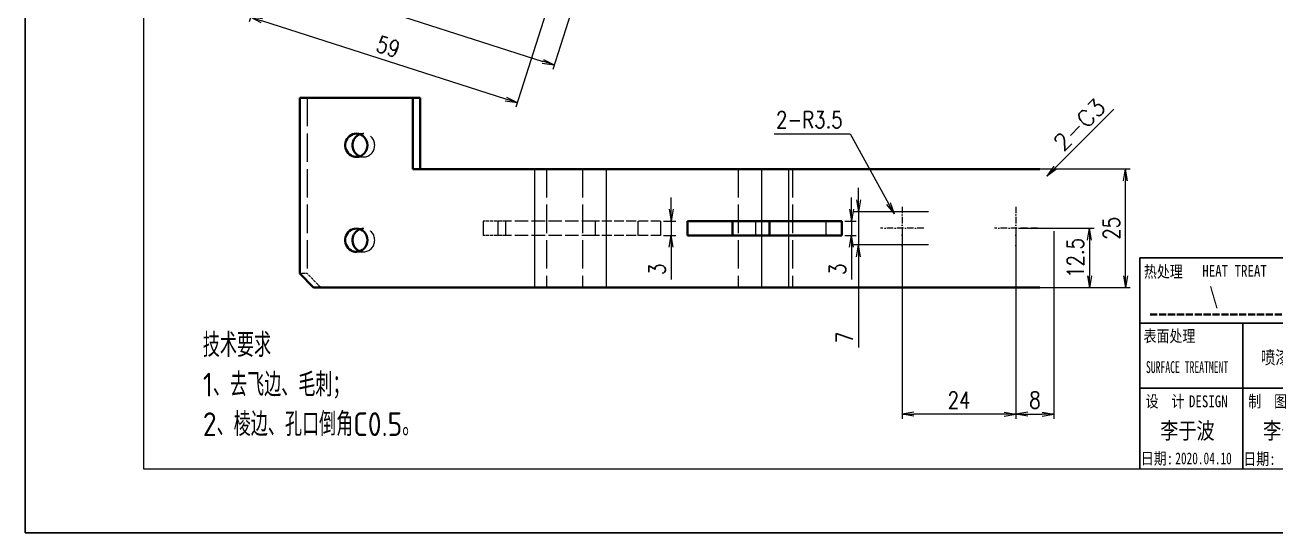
# Model space of a CAD drawing. Header units: millimetres. Extents: x -49572 to 104182, y -50696 to 51993.
# Drawn here: x -47330.2 to -47066.5, y 44871.9 to 44978.9 of the extents above; entities that cross this region are included whole.
import ezdxf
from ezdxf.enums import TextEntityAlignment as Align

# ---------------------------------------------------------------- set-up
doc = ezdxf.new("R2010")
doc.units = ezdxf.units.MM
doc.header["$LTSCALE"] = 0.5
for name, pattern in [('AM_ISO02W050x2', [3.75, 3, -0.75]), ('DASHDOT', [18.5, 12, -3, 0.5, -3]), ('DASHED', [15, 12, -3])]:
    doc.linetypes.add(name, pattern=pattern)
for name, color, linetype, lineweight in [('DIM', 3, 'Continuous', 13), ('图框', 7, 'Continuous', 18), ('标注线', 3, 'Continuous', 18), ('热处理', 7, 'Continuous', 20), ('粗虚线', 6, 'AM_ISO02W050x2', 35)]:
    doc.layers.add(name, color=color, linetype=linetype, lineweight=lineweight)
doc.layers.add('图\\M+19E79\\M+195B6\\M+18E9A', color=7, linetype='Continuous')
doc.layers.add('表面处理', color=7, linetype='Continuous')
doc.layers.add('打印', color=7, linetype='Continuous', lineweight=15, plot=False)
doc.layers.add('打印-禁用', color=7, linetype='Continuous', lineweight=15, plot=False)
doc.styles.add('DIM', font='romans.shx', dxfattribs={"width": 0.8, "bigfont": 'bigfont.shx'})
doc.styles.add('国标', font='simfang.ttf', dxfattribs={"width": 0.8})
doc.styles.add('机械长仿宋', font='gbenor.shx', dxfattribs={"height": 1, "bigfont": 'gbcbig.shx'})
doc.dimstyles.new('DEH 1-1$0', dxfattribs={"dimtxt": 3.5, "dimasz": 2.5, "dimexe": 1, "dimexo": 0.625, "dimgap": 1.2, "dimtad": 1, "dimzin": 9, "dimdsep": 46, "dimtxsty": 'DIM', "dimblk": 'OPEN', "dimcen": 0, "dimclrd": 8, "dimclre": 8, "dimclrt": 2, "dimazin": 2, "dimtfac": 0.5, "dimtmove": 0, "dimatfit": 3, "dimldrblk": 'OPEN', "dimfxl": 0, "dimtolj": 2, "dimlwd": 18, "dimlwe": 18, "dimarcsym": 0})
doc.dimstyles.new('DEH 1-1$4', dxfattribs={"dimtxt": 3.5, "dimasz": 2.5, "dimexe": 1, "dimexo": 0.625, "dimgap": 1.2, "dimtad": 1, "dimtoh": 1, "dimdsep": 46, "dimtxsty": 'DIM', "dimblk": 'OPEN', "dimcen": 0, "dimclrd": 8, "dimclre": 8, "dimclrt": 2, "dimazin": 2, "dimtfac": 0.5, "dimtofl": 0, "dimtmove": 0, "dimatfit": 3, "dimldrblk": 'OPEN', "dimfxl": 0, "dimtolj": 2, "dimlwd": 18, "dimlwe": 18, "dimarcsym": 0})
doc.dimstyles.new('LAM1-1', dxfattribs={"dimtxt": 3.5, "dimasz": 2.5, "dimexe": 1, "dimexo": 0.625, "dimgap": 1.2, "dimtad": 3, "dimdsep": 46, "dimtxsty": 'DIM', "dimblk": 'OPEN', "dimcen": 0, "dimclrd": 3, "dimclre": 3, "dimclrt": 2, "dimazin": 2, "dimtfac": 0.5, "dimtmove": 0, "dimatfit": 3, "dimldrblk": 'OPEN', "dimfxl": 0, "dimlwd": 13, "dimlwe": 13, "dimarcsym": 0})

# ---------------------------------------------------------------- blocks, each defined once
blk = doc.blocks.new('GZDEH零件A3图框V01版')
at = {"layer": '图\\M+19E79\\M+195B6\\M+18E9A', "color": 7}
blk.add_line((3272.49, -1788.46), (3092.49, -1788.46), dxfattribs=at)
at = {"layer": '图\\M+19E79\\M+195B6\\M+18E9A', "color": 9}
for p, q in [((3272.49, -1788.46), (3092.49, -1788.46)), ((3181.99, -1802.21), (3092.49, -1802.21)), ((3114.17, -1802.21), (3114.17, -1815.96)), ((3181.99, -1815.96), (3092.49, -1815.96)), ((3114.17, -1815.96), (3114.17, -1832.96)), ((3114.17, -1815.96), (3114.17, -1832.96))]:
    blk.add_line(p, q, dxfattribs=at)
at = {"layer": '图\\M+19E79\\M+195B6\\M+18E9A', "color": 9, "linetype": 'Continuous'}
blk.add_line((3092.49, -1832.96), (3092.49, -1788.46), dxfattribs=at)
at = {"layer": '图框', "linetype": 'Continuous'}
for p, q in [((2882.49, -1554.46), (2882.49, -1832.96)), ((2882.49, -1832.96), (3272.49, -1832.96))]:
    blk.add_line(p, q, dxfattribs=at)
at = {"layer": '打印-禁用', "linetype": 'Continuous'}
for p, q in [((2857.49, -1549.46), (2857.49, -1846.46)), ((2857.49, -1846.46), (3277.49, -1846.46))]:
    blk.add_line(p, q, dxfattribs=at)
at = {"layer": '图\\M+19E79\\M+195B6\\M+18E9A', "color": 9, "style": '国标'}
for s, width, p in [('热处理', 0.8, (3093.35, -1792.61)), ('表面处理', 0.8, (3093.27, -1806.21)), ('SURFACE TREATMENT', 0.6, (3093.77, -1812.75)), (' DESIGN', 0.8, (3101.47, -1819.96))]:
    blk.add_text(s, height=2.5, dxfattribs=dict(at, width=width)).set_placement(p)
at = {"layer": '图\\M+19E79\\M+195B6\\M+18E9A', "color": 9, "style": '国标', "width": 0.8}
for s, p in [('HEAT TREAT', (3112.45, -1792.46)), ('设  计', (3097.79, -1819.96)), ('制  图', (3119.43, -1819.96)), ('日期:', (3096.09, -1832)), ('日期:', (3117.71, -1832.1))]:
    blk.add_text(s, height=2.5, dxfattribs=at).set_placement(p, align=Align.CENTER)
blk = doc.blocks.new('DEH A3')
at = {"layer": '图框'}
blk.add_blockref('GZDEH零件A3图框V01版', (-2857.49, 1846.46), dxfattribs=at)
blk = doc.blocks.new('_Open')
at = {"color": 0, "linetype": 'ByBlock', "lineweight": -2}
for p, q in [((-1, 0.17), (0, 0)), ((-1, -0.17), (0, 0)), ((0, 0), (-1, 0))]:
    blk.add_line(p, q, dxfattribs=at)
blk = doc.blocks.new('*D247')
at = {"layer": 'Defpoints', "color": 0, "transparency": 16777216}
for p in [(-47272.24, 45012.99), (-47211.29, 44993.46), (-47218.64, 44970.53)]:
    blk.add_point(p, dxfattribs=at)
at = {"layer": '标注线', "color": 8, "lineweight": 18, "transparency": 16777216}
for p, q in [((-47272.43, 45012.39), (-47279.89, 44989.11)), ((-47211.48, 44992.86), (-47218.94, 44969.58)), ((-47277.2, 44989.3), (-47221.02, 44971.29))]:
    blk.add_line(p, q, dxfattribs=at)
at = {"layer": '标注线', "color": 8, "lineweight": 18, "transparency": 16777216, "xscale": 2.5, "yscale": 2.5, "zscale": 2.5}
for p, rotation in [((-47279.58, 44990.06), 162.2334568426718), ((-47218.64, 44970.53), 342.2334568426718)]:
    blk.add_blockref('_Open', p, dxfattribs=dict(at, rotation=rotation))
at = {"layer": '标注线', "color": 2, "transparency": 16777216, "insert": (-47248.21, 44983.1), "char_height": 3.5, "attachment_point": 5, "rotation": 342.2335, "style": 'DIM'}
blk.add_mtext('\\A2;64', dxfattribs=at)
blk = doc.blocks.new('*D250')
at = {"layer": 'Defpoints', "color": 0, "transparency": 16777216}
for p in [(-47121.01, 44948.6), (-47098.22, 44948.6), (-47123.99, 44923.6)]:
    blk.add_point(p, dxfattribs=at)
at = {"layer": '标注线', "color": 8, "lineweight": 18, "transparency": 16777216}
for p, q in [((-47120.38, 44948.6), (-47097.22, 44948.6)), ((-47098.22, 44926.1), (-47098.22, 44946.1)), ((-47123.37, 44923.6), (-47097.22, 44923.6))]:
    blk.add_line(p, q, dxfattribs=at)
at = {"layer": '标注线', "color": 8, "lineweight": 18, "transparency": 16777216, "xscale": 2.5, "yscale": 2.5, "zscale": 2.5}
for p, rotation in [((-47098.22, 44948.6), 90), ((-47098.22, 44923.6), 270)]:
    blk.add_blockref('_Open', p, dxfattribs=dict(at, rotation=rotation))
at = {"layer": '标注线', "color": 2, "transparency": 16777216, "insert": (-47101.17, 44936.1), "char_height": 3.5, "attachment_point": 5, "rotation": 90, "style": 'DIM'}
blk.add_mtext('\\A2;25', dxfattribs=at)
blk = doc.blocks.new('*D251')
at = {"layer": 'Defpoints', "color": 0, "transparency": 16777216}
for p in [(-47121.29, 44936.1), (-47113.29, 44936.1), (-47113.29, 44896.95)]:
    blk.add_point(p, dxfattribs=at)
at = {"layer": '标注线', "color": 8, "lineweight": 18, "transparency": 16777216}
for p, q in [((-47121.29, 44935.47), (-47121.29, 44895.95)), ((-47113.29, 44935.47), (-47113.29, 44895.95)), ((-47118.79, 44896.95), (-47115.79, 44896.95))]:
    blk.add_line(p, q, dxfattribs=at)
at = {"layer": '标注线', "color": 8, "lineweight": 18, "transparency": 16777216, "xscale": 2.5, "yscale": 2.5, "zscale": 2.5, "rotation": 180}
blk.add_blockref('_Open', (-47121.29, 44896.95), dxfattribs=at)
at = {"layer": '标注线', "color": 8, "lineweight": 18, "transparency": 16777216, "xscale": 2.5, "yscale": 2.5, "zscale": 2.5}
blk.add_blockref('_Open', (-47113.29, 44896.95), dxfattribs=at)
at = {"layer": '标注线', "color": 2, "transparency": 16777216, "insert": (-47117.29, 44899.9), "char_height": 3.5, "attachment_point": 5, "style": 'DIM'}
blk.add_mtext('\\A2;8', dxfattribs=at)
blk = doc.blocks.new('*D252')
at = {"layer": 'Defpoints', "color": 0, "transparency": 16777216}
for p in [(-47145.29, 44936.1), (-47121.29, 44936.1), (-47145.29, 44896.95)]:
    blk.add_point(p, dxfattribs=at)
at = {"layer": '标注线', "color": 8, "lineweight": 18, "transparency": 16777216}
for p, q in [((-47145.29, 44935.47), (-47145.29, 44895.95)), ((-47121.29, 44935.47), (-47121.29, 44895.95)), ((-47123.79, 44896.95), (-47142.79, 44896.95))]:
    blk.add_line(p, q, dxfattribs=at)
at = {"layer": '标注线', "color": 8, "lineweight": 18, "transparency": 16777216, "xscale": 2.5, "yscale": 2.5, "zscale": 2.5, "rotation": 180}
blk.add_blockref('_Open', (-47145.29, 44896.95), dxfattribs=at)
at = {"layer": '标注线', "color": 8, "lineweight": 18, "transparency": 16777216, "xscale": 2.5, "yscale": 2.5, "zscale": 2.5}
blk.add_blockref('_Open', (-47121.29, 44896.95), dxfattribs=at)
at = {"layer": '标注线', "color": 2, "transparency": 16777216, "insert": (-47133.29, 44899.9), "char_height": 3.5, "attachment_point": 5, "style": 'DIM'}
blk.add_mtext('\\A2;24', dxfattribs=at)
blk = doc.blocks.new('*D253')
at = {"layer": 'Defpoints', "color": 0, "transparency": 16777216}
for p in [(-47121.29, 44936.1), (-47123.99, 44923.6), (-47105.82, 44923.6)]:
    blk.add_point(p, dxfattribs=at)
at = {"layer": '标注线', "color": 8, "lineweight": 18, "transparency": 16777216}
for p, q in [((-47120.67, 44936.1), (-47104.82, 44936.1)), ((-47105.82, 44933.6), (-47105.82, 44926.1)), ((-47123.37, 44923.6), (-47104.82, 44923.6))]:
    blk.add_line(p, q, dxfattribs=at)
at = {"layer": '标注线', "color": 8, "lineweight": 18, "transparency": 16777216, "xscale": 2.5, "yscale": 2.5, "zscale": 2.5}
for p, rotation in [((-47105.82, 44936.1), 90), ((-47105.82, 44923.6), 270)]:
    blk.add_blockref('_Open', p, dxfattribs=dict(at, rotation=rotation))
at = {"layer": '标注线', "color": 2, "transparency": 16777216, "insert": (-47108.77, 44929.85), "char_height": 3.5, "attachment_point": 5, "rotation": 90, "style": 'DIM'}
blk.add_mtext('\\A2;12.5', dxfattribs=at)
blk = doc.blocks.new('*D254')
at = {"layer": 'Defpoints', "color": 0, "transparency": 16777216}
for p in [(-47146.98, 44939.16), (-47145.29, 44936.1)]:
    blk.add_point(p, dxfattribs=at)
at = {"layer": '标注线', "color": 8, "lineweight": 18, "transparency": 16777216}
for p, q in [((-47172.25, 44956.02), (-47156.25, 44956.02)), ((-47156.25, 44956.02), (-47148.18, 44941.35))]:
    blk.add_line(p, q, dxfattribs=at)
at = {"layer": '标注线', "color": 8, "lineweight": 18, "transparency": 16777216, "xscale": 2.5, "yscale": 2.5, "zscale": 2.5, "rotation": 298.8034483302893}
blk.add_blockref('_Open', (-47146.98, 44939.16), dxfattribs=at)
at = {"layer": '标注线', "color": 2, "transparency": 16777216, "insert": (-47164.85, 44958.97), "char_height": 3.5, "attachment_point": 5, "style": 'DIM'}
blk.add_mtext('\\A2;{\\Fromans,bigfont|c134;2-}R3.5', dxfattribs=at)
blk = doc.blocks.new('*D255')
at = {"layer": 'Defpoints', "color": 0, "transparency": 16777216}
for p in [(-47139.09, 44939.6), (-47154.5, 44932.6), (-47139.09, 44932.6)]:
    blk.add_point(p, dxfattribs=at)
at = {"layer": '标注线', "color": 8, "lineweight": 18, "transparency": 16777216}
for p, q in [((-47154.5, 44942.1), (-47154.5, 44944.6)), ((-47139.72, 44939.6), (-47155.5, 44939.6)), ((-47154.5, 44939.6), (-47154.5, 44932.6)), ((-47139.72, 44932.6), (-47155.5, 44932.6)), ((-47154.5, 44930.1), (-47154.5, 44910.97))]:
    blk.add_line(p, q, dxfattribs=at)
at = {"layer": '标注线', "color": 8, "lineweight": 18, "transparency": 16777216, "xscale": 2.5, "yscale": 2.5, "zscale": 2.5}
for p, rotation in [((-47154.5, 44939.6), 270), ((-47154.5, 44932.6), 90)]:
    blk.add_blockref('_Open', p, dxfattribs=dict(at, rotation=rotation))
at = {"layer": '标注线', "color": 2, "transparency": 16777216, "insert": (-47157.45, 44913.1), "char_height": 3.5, "attachment_point": 5, "rotation": 90, "style": 'DIM'}
blk.add_mtext('\\A2;7', dxfattribs=at)
blk = doc.blocks.new('*D384')
at = {"layer": 'Defpoints', "color": 0, "transparency": 16777216}
for p in [(-47270.71, 45017.75), (-47214.53, 44999.74), (-47282.62, 44980.58)]:
    blk.add_point(p, dxfattribs=at)
at = {"layer": '标注线', "color": 8, "lineweight": 18, "transparency": 16777216}
for p, q in [((-47270.9, 45017.15), (-47282.93, 44979.63)), ((-47214.72, 44999.15), (-47226.74, 44961.63)), ((-47228.81, 44963.34), (-47280.24, 44979.82))]:
    blk.add_line(p, q, dxfattribs=at)
at = {"layer": '标注线', "color": 8, "lineweight": 18, "transparency": 16777216, "xscale": 2.5, "yscale": 2.5, "zscale": 2.5}
for p, rotation in [((-47282.62, 44980.58), 162.2336925671857), ((-47226.43, 44962.58), 342.2336925671858)]:
    blk.add_blockref('_Open', p, dxfattribs=dict(at, rotation=rotation))
at = {"layer": '标注线', "color": 2, "transparency": 16777216, "insert": (-47253.63, 44974.39), "char_height": 3.5, "attachment_point": 5, "rotation": 342.2337, "style": 'DIM'}
blk.add_mtext('\\A2;59', dxfattribs=at)
blk = doc.blocks.new('*D385')
at = {"layer": 'Defpoints', "color": 0, "transparency": 16777216}
for p in [(-47196.22, 44937.6), (-47196.22, 44934.6), (-47193.99, 44934.6)]:
    blk.add_point(p, dxfattribs=at)
at = {"layer": '标注线', "color": 8, "lineweight": 18, "transparency": 16777216}
for p, q in [((-47193.99, 44940.1), (-47193.99, 44942.6)), ((-47195.59, 44937.6), (-47192.99, 44937.6)), ((-47193.99, 44937.6), (-47193.99, 44934.6)), ((-47195.59, 44934.6), (-47192.99, 44934.6)), ((-47193.99, 44932.1), (-47193.99, 44925.33))]:
    blk.add_line(p, q, dxfattribs=at)
at = {"layer": '标注线', "color": 8, "lineweight": 18, "transparency": 16777216, "xscale": 2.5, "yscale": 2.5, "zscale": 2.5}
for p, rotation in [((-47193.99, 44937.6), 270), ((-47193.99, 44934.6), 90)]:
    blk.add_blockref('_Open', p, dxfattribs=dict(at, rotation=rotation))
at = {"layer": '标注线', "color": 2, "transparency": 16777216, "insert": (-47196.94, 44927.46), "char_height": 3.5, "attachment_point": 5, "rotation": 90, "style": 'DIM'}
blk.add_mtext('\\A2;3', dxfattribs=at)
blk = doc.blocks.new('*D386')
at = {"layer": 'Defpoints', "color": 0, "transparency": 16777216}
for p in [(-47157.98, 44937.6), (-47157.98, 44934.6), (-47155.95, 44934.6)]:
    blk.add_point(p, dxfattribs=at)
at = {"layer": '标注线', "color": 8, "lineweight": 18, "transparency": 16777216}
for p, q in [((-47155.95, 44940.1), (-47155.95, 44942.6)), ((-47157.36, 44937.6), (-47154.95, 44937.6)), ((-47155.95, 44937.6), (-47155.95, 44934.6)), ((-47157.36, 44934.6), (-47154.95, 44934.6)), ((-47155.95, 44932.1), (-47155.95, 44925.33))]:
    blk.add_line(p, q, dxfattribs=at)
at = {"layer": '标注线', "color": 8, "lineweight": 18, "transparency": 16777216, "xscale": 2.5, "yscale": 2.5, "zscale": 2.5}
for p, rotation in [((-47155.95, 44937.6), 270), ((-47155.95, 44934.6), 90)]:
    blk.add_blockref('_Open', p, dxfattribs=dict(at, rotation=rotation))
at = {"layer": '标注线', "color": 2, "transparency": 16777216, "insert": (-47158.9, 44927.46), "char_height": 3.5, "attachment_point": 5, "rotation": 90, "style": 'DIM'}
blk.add_mtext('\\A2;3', dxfattribs=at)
blk = doc.blocks.new('CHAMFER_DIM_R')
at = {"layer": 'DIM', "color": 2, "style": 'DIM'}
blk.add_attdef('000', text='', height=3.5, rotation=90, dxfattribs=at).set_placement((0, 6), align=Align.BOTTOM_LEFT)
at = {"layer": 'DIM'}
blk.add_leader([(0, 0), (0, 20)], dimstyle='LAM1-1', dxfattribs=at)

msp = doc.modelspace()

# ---------------------------------------------------------------- linework, layer by layer
at = {"color": 7, "lineweight": 35}
for p, q in [((-47272.238, 44963.595), (-47272.238, 44926.595)), ((-47248.429, 44963.595), (-47272.238, 44963.595)), ((-47248.429, 44948.595), (-47222.718, 44948.595)), ((-47207.628, 44948.595), (-47174.862, 44948.595)), ((-47169.148, 44948.595), (-47116.292, 44948.595)), ((-47222.718, 44923.595), (-47269.381, 44923.595)), ((-47174.862, 44923.595), (-47207.628, 44923.595)), ((-47169.148, 44923.595), (-47116.292, 44923.595))]:
    msp.add_line(p, q, dxfattribs=at)
at = {"color": 1, "linetype": 'DASHED', "lineweight": 13}
for p, q in [((-47270.712, 44963.595), (-47270.712, 44926.595)), ((-47220.239, 44948.595), (-47220.239, 44923.595)), ((-47212.695, 44948.595), (-47212.695, 44923.595)), ((-47179.846, 44948.595), (-47179.846, 44923.595)), ((-47168.419, 44948.595), (-47168.419, 44923.595))]:
    msp.add_line(p, q, dxfattribs=at)
at = {"color": 7, "lineweight": 35, "ltscale": 0.375}
for p, q in [((-47248.429, 44948.595), (-47248.429, 44963.595)), ((-47246.904, 44948.595), (-47246.904, 44963.595))]:
    msp.add_line(p, q, dxfattribs=at)
at = {"color": 7, "lineweight": 35, "ltscale": 0.038135}
msp.add_line((-47246.904, 44963.595), (-47248.429, 44963.595), dxfattribs=at)
at = {"color": 1, "linetype": 'DASHED', "lineweight": 13, "ltscale": 0.038135}
for p, q in [((-47260.333, 44956.054), (-47258.808, 44956.054)), ((-47260.333, 44936.054), (-47258.808, 44936.054))]:
    msp.add_line(p, q, dxfattribs=at)
at = {"color": 1, "linetype": 'DASHED', "lineweight": 13, "ltscale": 0.038147}
for p, q in [((-47260.334, 44951.137), (-47258.808, 44951.137)), ((-47260.334, 44931.137), (-47258.808, 44931.137)), ((-47270.712, 44926.595), (-47272.238, 44926.595))]:
    msp.add_line(p, q, dxfattribs=at)
at = {"color": 7, "lineweight": 35, "ltscale": 0.377234}
for p, q in [((-47222.718, 44948.595), (-47207.628, 44948.595)), ((-47222.718, 44923.595), (-47207.628, 44923.595))]:
    msp.add_line(p, q, dxfattribs=at)
at = {"color": 7, "lineweight": 13}
for p, q in [((-47222.718, 44923.595), (-47222.718, 44948.595)), ((-47207.628, 44923.595), (-47207.628, 44948.595))]:
    msp.add_line(p, q, dxfattribs=at)
at = {"color": 7, "lineweight": 13, "ltscale": 0.274998}
for p, q in [((-47174.862, 44937.595), (-47174.862, 44948.595)), ((-47169.148, 44937.595), (-47169.148, 44948.595))]:
    msp.add_line(p, q, dxfattribs=at)
at = {"color": 7, "lineweight": 35, "ltscale": 0.142847}
for p, q in [((-47174.862, 44948.595), (-47169.148, 44948.595)), ((-47174.862, 44923.595), (-47169.148, 44923.595))]:
    msp.add_line(p, q, dxfattribs=at)
at = {"color": 2, "linetype": 'DASHDOT', "lineweight": 13, "ltscale": 0.227499}
for p, q in [((-47145.292, 44940.645), (-47145.292, 44931.545)), ((-47121.292, 44940.645), (-47121.292, 44931.545))]:
    msp.add_line(p, q, dxfattribs=at)
at = {"color": 1, "linetype": 'DASHED', "lineweight": 13, "ltscale": 0.075}
for p, q in [((-47233.572, 44937.595), (-47233.572, 44934.595)), ((-47230.52, 44937.595), (-47230.52, 44934.595)), ((-47228.81, 44934.595), (-47228.81, 44937.595)), ((-47209.948, 44934.595), (-47209.948, 44937.595)), ((-47200.979, 44937.595), (-47200.979, 44934.595)), ((-47196.218, 44937.595), (-47196.218, 44934.595)), ((-47176.175, 44937.595), (-47176.175, 44934.595)), ((-47174.862, 44934.595), (-47174.862, 44937.595)), ((-47169.148, 44934.595), (-47169.148, 44937.595)), ((-47161.372, 44937.595), (-47161.372, 44934.595))]:
    msp.add_line(p, q, dxfattribs=at)
at = {"color": 1, "linetype": 'DASHED', "lineweight": 13, "ltscale": 0.119031}
for p, q in [((-47228.81, 44937.595), (-47233.572, 44937.595)), ((-47228.81, 44934.595), (-47233.572, 44934.595))]:
    msp.add_line(p, q, dxfattribs=at)
at = {"color": 1, "linetype": 'DASHED', "lineweight": 13, "ltscale": 0.471545}
for p, q in [((-47209.948, 44937.595), (-47228.81, 44937.595)), ((-47209.948, 44934.595), (-47228.81, 44934.595))]:
    msp.add_line(p, q, dxfattribs=at)
at = {"color": 1, "linetype": 'DASHED', "lineweight": 13, "ltscale": 0.343274}
for p, q in [((-47196.218, 44937.595), (-47209.948, 44937.595)), ((-47196.218, 44934.595), (-47209.948, 44934.595))]:
    msp.add_line(p, q, dxfattribs=at)
at = {"color": 7, "lineweight": 35, "ltscale": 0.075}
for p, q in [((-47190.54, 44934.595), (-47190.54, 44937.595)), ((-47181.017, 44934.595), (-47181.017, 44937.595)), ((-47173.239, 44934.595), (-47173.239, 44937.595)), ((-47157.983, 44934.595), (-47157.983, 44937.595))]:
    msp.add_line(p, q, dxfattribs=at)
at = {"color": 7, "lineweight": 35, "ltscale": 0.238074}
for p, q in [((-47190.54, 44937.595), (-47181.017, 44937.595)), ((-47190.54, 44934.595), (-47181.017, 44934.595))]:
    msp.add_line(p, q, dxfattribs=at)
at = {"color": 7, "lineweight": 35, "ltscale": 0.194446}
for p, q in [((-47173.239, 44937.595), (-47181.017, 44937.595)), ((-47173.239, 44934.595), (-47181.017, 44934.595))]:
    msp.add_line(p, q, dxfattribs=at)
at = {"color": 7, "lineweight": 35, "ltscale": 0.381421}
for p, q in [((-47157.983, 44937.595), (-47173.239, 44937.595)), ((-47157.983, 44934.595), (-47173.239, 44934.595))]:
    msp.add_line(p, q, dxfattribs=at)
at = {"color": 2, "linetype": 'DASHDOT', "lineweight": 13, "ltscale": 0.22749}
for p, q in [((-47140.742, 44936.095), (-47149.842, 44936.095)), ((-47116.742, 44936.095), (-47125.842, 44936.095))]:
    msp.add_line(p, q, dxfattribs=at)
at = {"color": 7, "lineweight": 13, "ltscale": 0.275002}
for p, q in [((-47174.862, 44923.595), (-47174.862, 44934.595)), ((-47169.148, 44923.595), (-47169.148, 44934.595))]:
    msp.add_line(p, q, dxfattribs=at)
at = {"color": 7, "lineweight": 35, "ltscale": 0.103568}
msp.add_line((-47269.381, 44923.595), (-47272.238, 44926.595), dxfattribs=at)
at = {"color": 1, "linetype": 'DASHED', "lineweight": 13, "ltscale": 0.103568}
msp.add_line((-47267.855, 44923.595), (-47270.712, 44926.595), dxfattribs=at)
at = {"color": 7, "lineweight": 35}
for centre, start_param, end_param in [((-47260.334, 44953.595), 6.2831562, 8.9247794), ((-47258.808, 44953.595), 0.3317691, 2.6415941), ((-47260.334, 44953.595), 3.1415636, 6.2831562), ((-47260.334, 44953.595), 2.6415941, 3.1415636), ((-47258.808, 44953.595), 2.6415941, 2.8097839), ((-47260.334, 44933.595), 6.2831562, 8.9247794), ((-47258.808, 44933.595), 0.3317691, 2.6415941), ((-47260.334, 44933.595), 3.1415636, 6.2831562), ((-47260.334, 44933.595), 2.6415941, 3.1415636), ((-47258.808, 44933.595), 2.6415941, 2.8097839)]:
    msp.add_ellipse(centre, major_axis=(0, 2.459), ratio=0.9523086, start_param=start_param, end_param=end_param, dxfattribs=at)
at = {"color": 1, "linetype": 'DASHED', "lineweight": 13}
for centre, start_param, end_param in [((-47258.808, 44953.595), 6.2831562, 6.6149544), ((-47258.808, 44953.595), 3.1415636, 6.2831562), ((-47258.808, 44953.595), 2.8097839, 3.1415636), ((-47258.808, 44933.595), 6.2831562, 6.6149544), ((-47258.808, 44933.595), 3.1415636, 6.2831562), ((-47258.808, 44933.595), 2.8097839, 3.1415636)]:
    msp.add_ellipse(centre, major_axis=(0, 2.459), ratio=0.9523086, start_param=start_param, end_param=end_param, dxfattribs=at)
at = {"layer": '打印'}
msp.add_lwpolyline([(-47330.176, 45168.886), (-46910.176, 45168.886), (-46910.176, 44871.886), (-47330.176, 44871.886)], close=True, dxfattribs=at)
at = {"layer": '粗虚线'}
msp.add_line((-47093.001, 44917.958), (-47065.14, 44917.958), dxfattribs=at)

# ---------------------------------------------------------------- block references
at = {"layer": 'DIM', "rotation": 315}
msp.add_blockref('CHAMFER_DIM_R', (-47114.792, 44947.095), dxfattribs=at).add_auto_attribs({'000': '2-C3'})
at = {"layer": '图框'}
msp.add_blockref('DEH A3', (-47330.176, 44871.886), dxfattribs=at)

# ---------------------------------------------------------------- texts
at = {"layer": '图\\M+19E79\\M+195B6\\M+18E9A', "color": 3, "style": '国标'}
for s, height, width, p in [('李于波', 3.5, 0.8, (-47090.878, 44891.703)), ('李于波', 3.5, 0.8, (-47069.198, 44891.703)), ('2020.04.10', 2.5, 0.7, (-47087.713, 44886.366))]:
    msp.add_text(s, height=height, dxfattribs=dict(at, width=width)).set_placement(p)
at = {"layer": '标注线', "color": 2, "insert": (-47292.698, 44892.269), "char_height": 5, "width": 114.82461, "attachment_point": 7, "style": '机械长仿宋'}
msp.add_mtext('\\A2;技术要求\\P1、去飞边、毛刺；\\P2、棱边、孔口倒角C0.5。', dxfattribs=at)
at = {"layer": '热处理', "color": 3, "style": '国标', "width": 0.8}
msp.add_text('\\', height=3.5, dxfattribs=at).set_placement((-47079.596, 44920.083), align=Align.CENTER)
at = {"layer": '表面处理', "color": 3, "style": '国标', "width": 0.8}
msp.add_text('喷漆：乳白色 9001-Gream', height=2.8, dxfattribs=at).set_placement((-47052.142, 44907.476), align=Align.CENTER)

# ---------------------------------------------------------------- dimensions: what is measured, and where the dimension line sits
at = {"layer": '标注线'}
dim = msp.add_aligned_dim(p1=(-47214.525, 44999.745), p2=(-47270.712, 45017.748), distance=39.028, dimstyle='DEH 1-1$0', override={"dimarcsym": 1}, dxfattribs=at)
dim.commit()
dim.dimension.update_dxf_attribs({"geometry": '*D384', "text_midpoint": (-47253.627, 44974.389)})
dim = msp.add_aligned_dim(p1=(-47272.238, 45012.986), p2=(-47211.29, 44993.458), distance=-24.077, dimstyle='DEH 1-1$0', dxfattribs=at)
dim.commit()
dim.dimension.update_dxf_attribs({"geometry": '*D247', "text_midpoint": (-47248.21, 44983.103)})
dim = msp.add_radius_dim(center=(-47145.292, 44936.095), mpoint=(-47146.978, 44939.162), text='{\\Fromans,bigfont|c134;2-}<>', dimstyle='DEH 1-1$4', dxfattribs=at)
dim.commit()
dim.dimension.update_dxf_attribs({"geometry": '*D254', "text_midpoint": (-47164.845, 44956.017), "dimtype": 164})
for base, p1, p2, picture, middle in [((-47098.218, 44948.595), (-47123.995, 44923.595), (-47121.009, 44948.595), '*D250', (-47101.168, 44936.095)), ((-47105.817, 44923.595), (-47121.292, 44936.095), (-47123.995, 44923.595), '*D253', (-47108.767, 44929.845))]:
    dim = msp.add_linear_dim(base=base, p1=p1, p2=p2, angle=90, dimstyle='DEH 1-1$0', dxfattribs=at)
    dim.commit()
    dim.dimension.update_dxf_attribs({"geometry": picture, "text_midpoint": middle})
dim = msp.add_linear_dim(base=(-47154.501, 44932.595), p1=(-47139.091, 44939.595), p2=(-47139.091, 44932.595), angle=90, dimstyle='DEH 1-1$0', dxfattribs=at)
dim.commit()
dim.dimension.update_dxf_attribs({"geometry": '*D255', "text_midpoint": (-47154.501, 44913.103), "dimtype": 160})
for base, p1, p2, picture, middle in [((-47193.992, 44934.595), (-47196.218, 44937.595), (-47196.218, 44934.595), '*D385', (-47196.942, 44927.462)), ((-47155.945, 44934.595), (-47157.983, 44937.595), (-47157.983, 44934.595), '*D386', (-47158.895, 44927.462))]:
    dim = msp.add_linear_dim(base=base, p1=p1, p2=p2, angle=90, dimstyle='DEH 1-1$0', override={"dimarcsym": 1}, dxfattribs=at)
    dim.commit()
    dim.dimension.update_dxf_attribs({"geometry": picture, "text_midpoint": middle})
for base, p2, picture, middle in [((-47145.292, 44896.946), (-47145.292, 44936.095), '*D252', (-47133.292, 44899.896)), ((-47113.292, 44896.946), (-47113.292, 44936.095), '*D251', (-47117.292, 44899.896))]:
    dim = msp.add_linear_dim(base=base, p1=(-47121.292, 44936.095), p2=p2, dimstyle='DEH 1-1$0', dxfattribs=at)
    dim.commit()
    dim.dimension.update_dxf_attribs({"geometry": picture, "text_midpoint": middle})

doc.saveas('drawing.dxf')
